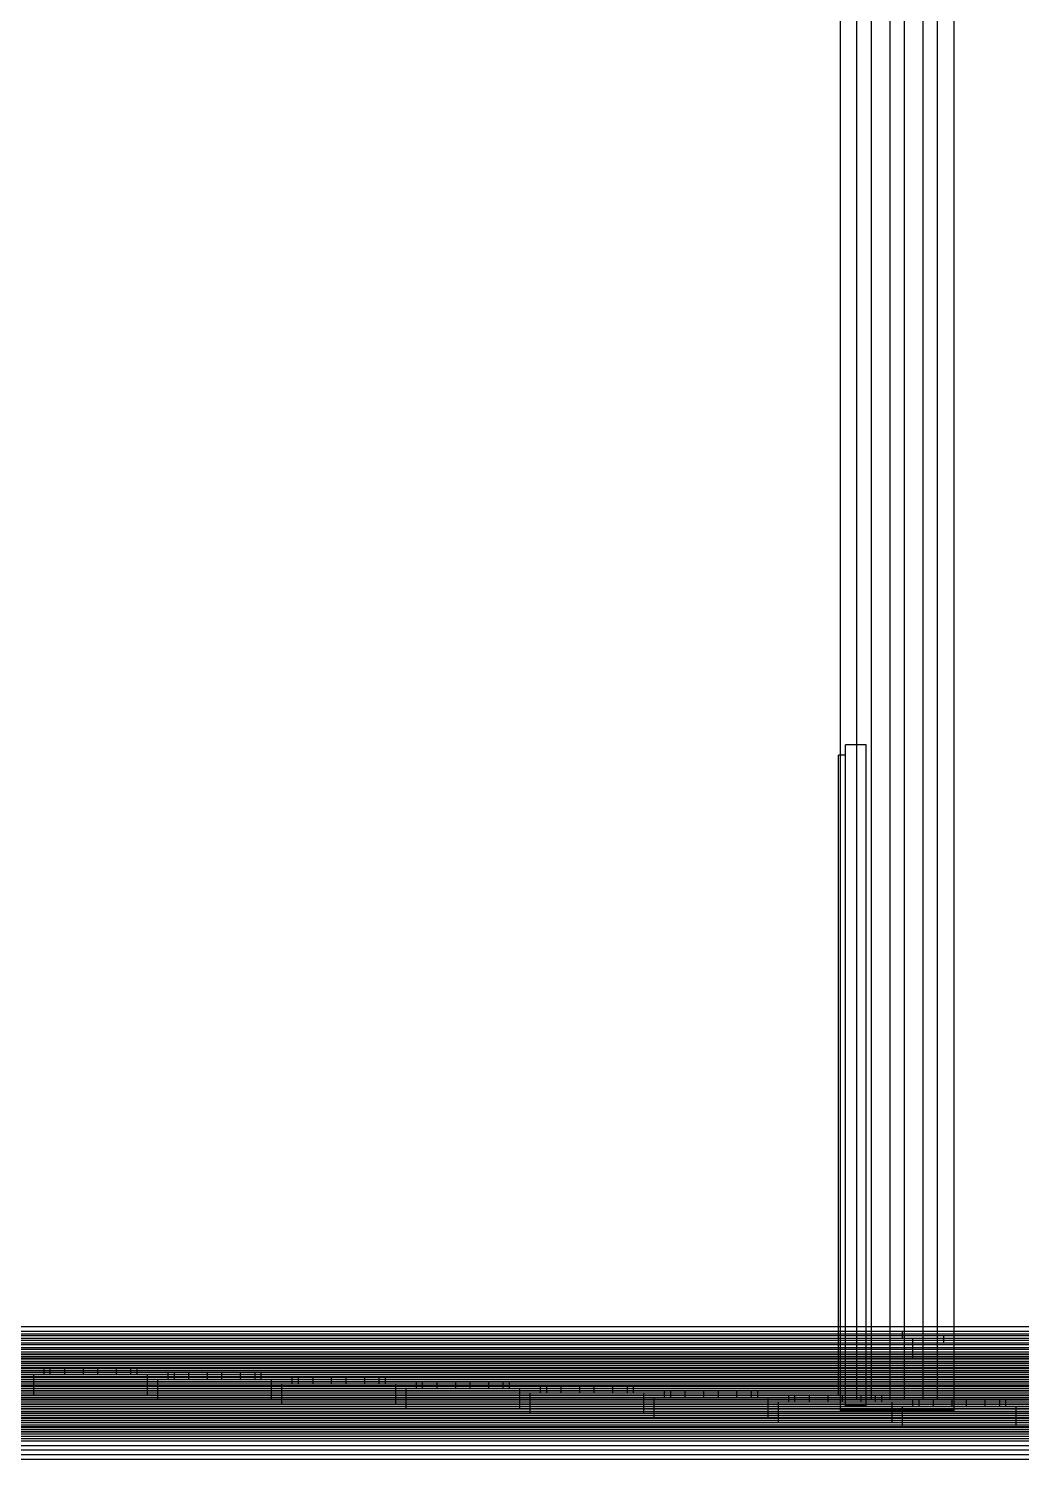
# Model space of a CAD drawing. Header units: millimetres. Extents: x -1225 to 566, y -985 to 617.
# Drawn here: x -703.7 to -655.7, y 5.2 to 74.4 of the extents above; entities that cross this region are included whole.
import ezdxf

# ---------------------------------------------------------------- set-up
doc = ezdxf.new("R2010")
doc.units = ezdxf.units.MM
doc.layers.add('HIDDEN', color=8, linetype='Continuous')
doc.layers.add('VISIBLE', color=7, linetype='Continuous')

msp = doc.modelspace()

# ---------------------------------------------------------------- linework, layer by layer
at = {"layer": 'HIDDEN'}
for points in [[(-664.43, 7.57), (-664.43, 287.75)], [(-658.93, 7.57), (-658.93, 287.75)], [(-663.63, 8.07), (-663.63, 287.25)], [(-662.93, 8.07), (-662.93, 287.25)], [(-662.03, 8.07), (-662.03, 287.25)], [(-661.33, 8.07), (-661.33, 287.25)], [(-660.43, 8.07), (-660.43, 287.25)], [(-659.73, 8.07), (-659.73, 287.25)], [(-663.18, 39.75), (-664.18, 39.75)], [(-664.18, 7.79), (-664.18, 39.75)], [(-663.18, 39.75), (-664.18, 39.75)], [(-664.18, 7.79), (-664.18, 39.75)], [(-663.18, 7.79), (-663.18, 39.75)], [(-663.18, 7.79), (-663.18, 39.75)], [(-664.18, 39.25), (-664.53, 39.25)], [(-664.53, 8.29), (-664.53, 39.25)], [(-664.18, 39.25), (-664.53, 39.25)], [(-664.53, 8.29), (-664.53, 39.25)], [(-664.18, 39.25), (-664.53, 39.25)], [(-664.53, 8.29), (-664.53, 39.25)], [(-664.18, 39.25), (-664.53, 39.25)], [(-664.53, 8.29), (-664.53, 39.25)], [(-664.18, 39.25), (-664.53, 39.25)], [(-664.53, 8.29), (-664.53, 39.25)], [(-664.18, 39.25), (-664.43, 39.25)], [(-664.18, 8.29), (-664.18, 39.25)], [(-664.18, 8.29), (-664.18, 39.25)], [(-664.18, 8.29), (-664.18, 39.25)], [(-664.18, 8.29), (-664.18, 39.25)], [(-664.18, 8.29), (-664.18, 39.25)], [(-664.18, 8.29), (-664.18, 39.25)], [(-607.43, 11.26), (-757.43, 11.26)], [(-607.43, 11.26), (-757.43, 11.26)], [(-594.93, 11.26), (-757.43, 11.26)], [(-607.93, 11.61), (-756.93, 11.61)], [(-607.93, 11.61), (-756.93, 11.61)], [(-607.93, 11.61), (-756.93, 11.61)], [(-607.93, 11.61), (-756.93, 11.61)], [(-607.93, 11.61), (-756.93, 11.61)], [(-607.93, 11.61), (-756.93, 11.61)], [(-595.43, 11.61), (-756.93, 11.61)], [(-595.43, 11.61), (-756.93, 11.61)], [(-595.43, 11.61), (-756.93, 11.61)], [(-595.43, 11.61), (-756.93, 11.61)], [(-595.43, 11.61), (-756.93, 11.61)], [(-607.93, 11.26), (-756.93, 11.26)], [(-607.93, 11.26), (-756.93, 11.26)], [(-607.93, 11.26), (-756.93, 11.26)], [(-607.93, 11.26), (-756.93, 11.26)], [(-607.93, 11.26), (-756.93, 11.26)], [(-607.93, 11.26), (-756.93, 11.26)], [(-595.43, 11.26), (-756.93, 11.26)], [(-595.43, 11.26), (-756.93, 11.26)], [(-595.43, 11.26), (-756.93, 11.26)], [(-595.43, 11.26), (-756.93, 11.26)], [(-595.43, 11.26), (-756.93, 11.26)], [(-595.43, 11.26), (-756.93, 11.26)], [(-607.93, 11.39), (-750.93, 11.39)], [(-607.93, 11.39), (-750.93, 11.39)], [(-607.93, 11.39), (-750.93, 11.39)], [(-607.93, 11.39), (-750.93, 11.39)], [(-607.93, 11.39), (-750.93, 11.39)], [(-607.93, 11.39), (-750.93, 11.39)], [(-661.43, 11.39), (-750.93, 11.39)], [(-661.43, 11.39), (-750.93, 11.39)], [(-661.43, 11.39), (-750.93, 11.39)], [(-661.43, 11.39), (-750.93, 11.39)], [(-661.43, 11.39), (-750.93, 11.39)], [(-661.43, 11.39), (-750.93, 11.39)], [(-607.93, 11.17), (-744.93, 11.17)], [(-607.93, 11.17), (-744.93, 11.17)], [(-607.93, 11.17), (-744.93, 11.17)], [(-607.93, 11.17), (-744.93, 11.17)], [(-607.93, 11.17), (-744.93, 11.17)], [(-607.93, 11.17), (-744.93, 11.17)], [(-659.43, 11.17), (-744.93, 11.17)], [(-659.43, 11.17), (-744.93, 11.17)], [(-659.43, 11.17), (-744.93, 11.17)], [(-659.43, 11.17), (-744.93, 11.17)], [(-659.43, 11.17), (-744.93, 11.17)], [(-659.43, 11.17), (-744.93, 11.17)], [(-664.53, 8.29), (-664.53, 11.61)], [(-664.43, 9.6), (-664.43, 11.61)], [(-663.63, 9.6), (-663.63, 11.61)], [(-662.93, 9.6), (-662.93, 11.61)], [(-662.03, 9.6), (-662.03, 11.61)], [(-661.43, 11.04), (-661.43, 11.39)], [(-661.43, 11.04), (-661.43, 11.39)], [(-661.43, 11.04), (-661.43, 11.39)], [(-661.43, 11.04), (-661.43, 11.39)], [(-661.43, 11.04), (-661.43, 11.39)], [(-661.43, 11.04), (-661.43, 11.39)], [(-661.33, 9.6), (-661.33, 11.61)], [(-660.43, 9.6), (-660.43, 11.61)], [(-659.73, 9.6), (-659.73, 11.61)], [(-659.43, 10.82), (-659.43, 11.17)], [(-659.43, 10.82), (-659.43, 11.17)], [(-659.43, 10.82), (-659.43, 11.17)], [(-659.43, 10.82), (-659.43, 11.17)], [(-659.43, 10.82), (-659.43, 11.17)], [(-659.43, 10.82), (-659.43, 11.17)], [(-658.93, 9.6), (-658.93, 11.61)], [(-607.43, 11.04), (-751.43, 11.04)], [(-607.43, 11.04), (-751.43, 11.04)], [(-660.93, 11.04), (-751.43, 11.04)], [(-660.93, 11.04), (-751.43, 11.04)], [(-607.93, 11.04), (-750.93, 11.04)], [(-607.93, 11.04), (-750.93, 11.04)], [(-607.93, 11.04), (-750.93, 11.04)], [(-607.93, 11.04), (-750.93, 11.04)], [(-607.93, 11.04), (-750.93, 11.04)], [(-607.93, 11.04), (-750.93, 11.04)], [(-661.43, 11.04), (-750.93, 11.04)], [(-661.43, 11.04), (-750.93, 11.04)], [(-661.43, 11.04), (-750.93, 11.04)], [(-661.43, 11.04), (-750.93, 11.04)], [(-661.43, 11.04), (-750.93, 11.04)], [(-661.43, 11.04), (-750.93, 11.04)], [(-607.43, 10.82), (-745.43, 10.82)], [(-607.43, 10.82), (-745.43, 10.82)], [(-658.93, 10.82), (-745.43, 10.82)], [(-658.93, 10.82), (-745.43, 10.82)], [(-607.93, 10.82), (-744.93, 10.82)], [(-607.93, 10.82), (-744.93, 10.82)], [(-607.93, 10.82), (-744.93, 10.82)], [(-607.93, 10.82), (-744.93, 10.82)], [(-607.93, 10.82), (-744.93, 10.82)], [(-607.93, 10.82), (-744.93, 10.82)], [(-659.43, 10.82), (-744.93, 10.82)], [(-659.43, 10.82), (-744.93, 10.82)], [(-659.43, 10.82), (-744.93, 10.82)], [(-659.43, 10.82), (-744.93, 10.82)], [(-659.43, 10.82), (-744.93, 10.82)], [(-659.43, 10.82), (-744.93, 10.82)], [(-607.43, 10.6), (-739.43, 10.6)], [(-607.43, 10.6), (-739.43, 10.6)], [(-594.93, 10.6), (-739.43, 10.6)], [(-607.93, 10.95), (-738.93, 10.95)], [(-607.93, 10.95), (-738.93, 10.95)], [(-607.93, 10.95), (-738.93, 10.95)], [(-607.93, 10.95), (-738.93, 10.95)], [(-607.93, 10.95), (-738.93, 10.95)], [(-607.93, 10.95), (-738.93, 10.95)], [(-595.43, 10.95), (-738.93, 10.95)], [(-595.43, 10.95), (-738.93, 10.95)], [(-595.43, 10.95), (-738.93, 10.95)], [(-595.43, 10.95), (-738.93, 10.95)], [(-595.43, 10.95), (-738.93, 10.95)], [(-607.93, 10.6), (-738.93, 10.6)], [(-607.93, 10.6), (-738.93, 10.6)], [(-607.93, 10.6), (-738.93, 10.6)], [(-607.93, 10.6), (-738.93, 10.6)], [(-607.93, 10.6), (-738.93, 10.6)], [(-607.93, 10.6), (-738.93, 10.6)], [(-595.43, 10.6), (-738.93, 10.6)], [(-595.43, 10.6), (-738.93, 10.6)], [(-595.43, 10.6), (-738.93, 10.6)], [(-595.43, 10.6), (-738.93, 10.6)], [(-595.43, 10.6), (-738.93, 10.6)], [(-595.43, 10.6), (-738.93, 10.6)], [(-607.43, 10.38), (-733.43, 10.38)], [(-607.43, 10.38), (-733.43, 10.38)], [(-607.93, 10.73), (-732.93, 10.73)], [(-607.93, 10.73), (-732.93, 10.73)], [(-607.93, 10.73), (-732.93, 10.73)], [(-607.93, 10.73), (-732.93, 10.73)], [(-607.93, 10.73), (-732.93, 10.73)], [(-607.93, 10.73), (-732.93, 10.73)], [(-607.93, 10.38), (-732.93, 10.38)], [(-607.93, 10.38), (-732.93, 10.38)], [(-607.93, 10.38), (-732.93, 10.38)], [(-607.93, 10.38), (-732.93, 10.38)], [(-607.93, 10.38), (-732.93, 10.38)], [(-607.93, 10.38), (-732.93, 10.38)], [(-607.93, 10.51), (-726.93, 10.51)], [(-607.93, 10.51), (-726.93, 10.51)], [(-607.93, 10.51), (-726.93, 10.51)], [(-607.93, 10.51), (-726.93, 10.51)], [(-607.93, 10.51), (-726.93, 10.51)], [(-607.93, 10.51), (-726.93, 10.51)], [(-660.93, 10.04), (-660.93, 11.04)], [(-660.93, 10.04), (-660.93, 11.04)], [(-658.93, 9.82), (-658.93, 10.82)], [(-658.93, 9.82), (-658.93, 10.82)], [(-607.43, 10.26), (-757.43, 10.26)], [(-607.43, 10.26), (-757.43, 10.26)], [(-594.93, 10.26), (-757.43, 10.26)], [(-607.43, 10.04), (-751.43, 10.04)], [(-660.93, 10.04), (-751.43, 10.04)], [(-660.93, 10.04), (-751.43, 10.04)], [(-607.43, 10.04), (-745.43, 10.04)], [(-607.43, 9.82), (-745.43, 9.82)], [(-607.43, 9.82), (-745.43, 9.82)], [(-658.93, 9.82), (-745.43, 9.82)], [(-594.93, 10.26), (-739.43, 10.26)], [(-658.93, 9.82), (-739.43, 9.82)], [(-607.43, 10.16), (-727.43, 10.16)], [(-607.43, 10.16), (-727.43, 10.16)], [(-607.93, 10.16), (-726.93, 10.16)], [(-607.93, 10.16), (-726.93, 10.16)], [(-607.93, 10.16), (-726.93, 10.16)], [(-607.93, 10.16), (-726.93, 10.16)], [(-607.93, 10.16), (-726.93, 10.16)], [(-607.93, 10.16), (-726.93, 10.16)], [(-607.43, 9.94), (-721.43, 9.94)], [(-607.43, 9.94), (-721.43, 9.94)], [(-607.93, 10.29), (-720.93, 10.29)], [(-607.93, 10.29), (-720.93, 10.29)], [(-607.93, 10.29), (-720.93, 10.29)], [(-607.93, 10.29), (-720.93, 10.29)], [(-607.93, 10.29), (-720.93, 10.29)], [(-607.93, 10.29), (-720.93, 10.29)], [(-607.93, 9.94), (-720.93, 9.94)], [(-607.93, 9.94), (-720.93, 9.94)], [(-607.93, 9.94), (-720.93, 9.94)], [(-607.93, 9.94), (-720.93, 9.94)], [(-607.93, 9.94), (-720.93, 9.94)], [(-607.93, 9.94), (-720.93, 9.94)], [(-607.43, 9.72), (-715.43, 9.72)], [(-607.43, 9.72), (-715.43, 9.72)], [(-607.93, 10.07), (-714.93, 10.07)], [(-607.93, 10.07), (-714.93, 10.07)], [(-607.93, 10.07), (-714.93, 10.07)], [(-607.93, 10.07), (-714.93, 10.07)], [(-607.93, 10.07), (-714.93, 10.07)], [(-607.93, 10.07), (-714.93, 10.07)], [(-607.93, 9.72), (-714.93, 9.72)], [(-607.93, 9.72), (-714.93, 9.72)], [(-607.93, 9.72), (-714.93, 9.72)], [(-607.93, 9.72), (-714.93, 9.72)], [(-607.93, 9.72), (-714.93, 9.72)], [(-607.93, 9.72), (-714.93, 9.72)], [(-607.93, 9.85), (-708.93, 9.85)], [(-607.93, 9.85), (-708.93, 9.85)], [(-607.93, 9.85), (-708.93, 9.85)], [(-607.93, 9.85), (-708.93, 9.85)], [(-607.93, 9.85), (-708.93, 9.85)], [(-607.93, 9.85), (-708.93, 9.85)], [(-691.93, 9.06), (-952.43, 9.06)], [(-692.43, 9.41), (-951.93, 9.41)], [(-692.43, 9.41), (-951.93, 9.41)], [(-692.43, 9.41), (-951.93, 9.41)], [(-692.43, 9.41), (-951.93, 9.41)], [(-692.43, 9.41), (-951.93, 9.41)], [(-692.43, 9.06), (-951.93, 9.06)], [(-692.43, 9.06), (-951.93, 9.06)], [(-692.43, 9.06), (-951.93, 9.06)], [(-692.43, 9.06), (-951.93, 9.06)], [(-692.43, 9.06), (-951.93, 9.06)], [(-692.43, 9.06), (-951.93, 9.06)], [(-686.43, 9.19), (-890.93, 9.19)], [(-686.43, 9.19), (-890.93, 9.19)], [(-686.43, 9.19), (-890.93, 9.19)], [(-686.43, 9.19), (-890.93, 9.19)], [(-692.43, 9.19), (-890.93, 9.19)], [(-686.43, 9.19), (-890.93, 9.19)], [(-697.93, 9.28), (-795.28, 9.28)], [(-697.93, 9.28), (-795.28, 9.28)], [(-698.43, 9.63), (-794.78, 9.63)], [(-698.43, 9.63), (-794.78, 9.63)], [(-698.43, 9.63), (-794.78, 9.63)], [(-698.43, 9.63), (-794.78, 9.63)], [(-698.43, 9.63), (-794.78, 9.63)], [(-698.43, 9.28), (-794.78, 9.28)], [(-698.43, 9.28), (-794.78, 9.28)], [(-698.43, 9.28), (-794.78, 9.28)], [(-698.43, 9.28), (-794.78, 9.28)], [(-698.43, 9.28), (-794.78, 9.28)], [(-698.43, 9.28), (-794.78, 9.28)], [(-698.43, 9.63), (-739.43, 9.63)], [(-607.43, 9.6), (-739.43, 9.6)], [(-607.43, 9.6), (-739.43, 9.6)], [(-594.93, 9.6), (-739.43, 9.6)], [(-692.43, 9.38), (-733.43, 9.38)], [(-607.43, 9.38), (-733.43, 9.38)], [(-686.43, 9.16), (-727.43, 9.16)], [(-607.43, 9.16), (-727.43, 9.16)], [(-607.43, 9.5), (-709.43, 9.5)], [(-607.43, 9.5), (-709.43, 9.5)], [(-607.93, 9.5), (-708.93, 9.5)], [(-607.93, 9.5), (-708.93, 9.5)], [(-607.93, 9.5), (-708.93, 9.5)], [(-607.93, 9.5), (-708.93, 9.5)], [(-607.93, 9.5), (-708.93, 9.5)], [(-607.93, 9.5), (-708.93, 9.5)], [(-607.43, 9.28), (-703.43, 9.28)], [(-703.43, 8.28), (-703.43, 9.28)], [(-607.43, 9.28), (-703.43, 9.28)], [(-703.43, 8.28), (-703.43, 9.28)], [(-697.93, 9.28), (-703.43, 9.28)], [(-703.43, 8.28), (-703.43, 9.28)], [(-697.93, 9.28), (-703.43, 9.28)], [(-703.43, 8.28), (-703.43, 9.28)], [(-607.93, 9.63), (-702.93, 9.63)], [(-702.93, 9.28), (-702.93, 9.63)], [(-607.93, 9.63), (-702.93, 9.63)], [(-702.93, 9.28), (-702.93, 9.63)], [(-607.93, 9.63), (-702.93, 9.63)], [(-702.93, 9.28), (-702.93, 9.63)], [(-607.93, 9.63), (-702.93, 9.63)], [(-702.93, 9.28), (-702.93, 9.63)], [(-607.93, 9.63), (-702.93, 9.63)], [(-702.93, 9.28), (-702.93, 9.63)], [(-607.93, 9.63), (-702.93, 9.63)], [(-702.93, 9.28), (-702.93, 9.63)], [(-607.93, 9.28), (-702.93, 9.28)], [(-607.93, 9.28), (-702.93, 9.28)], [(-607.93, 9.28), (-702.93, 9.28)], [(-607.93, 9.28), (-702.93, 9.28)], [(-607.93, 9.28), (-702.93, 9.28)], [(-607.93, 9.28), (-702.93, 9.28)], [(-701.93, 9.63), (-702.63, 9.63)], [(-702.63, 9.6), (-702.63, 9.63)], [(-701.93, 9.63), (-702.63, 9.63)], [(-702.63, 9.28), (-702.63, 9.63)], [(-702.63, 9.28), (-702.63, 9.41)], [(-701.93, 9.28), (-702.63, 9.28)], [(-701.93, 9.28), (-702.63, 9.28)], [(-701.93, 9.6), (-701.93, 9.63)], [(-701.93, 9.28), (-701.93, 9.63)], [(-701.93, 9.28), (-701.93, 9.41)], [(-700.33, 9.63), (-701.03, 9.63)], [(-701.03, 9.6), (-701.03, 9.63)], [(-700.33, 9.63), (-701.03, 9.63)], [(-701.03, 9.28), (-701.03, 9.63)], [(-701.03, 9.28), (-701.03, 9.41)], [(-700.33, 9.28), (-701.03, 9.28)], [(-700.33, 9.28), (-701.03, 9.28)], [(-700.33, 9.6), (-700.33, 9.63)], [(-700.33, 9.28), (-700.33, 9.63)], [(-700.33, 9.28), (-700.33, 9.41)], [(-698.73, 9.63), (-699.43, 9.63)], [(-699.43, 9.6), (-699.43, 9.63)], [(-698.73, 9.63), (-699.43, 9.63)], [(-699.43, 9.28), (-699.43, 9.63)], [(-699.43, 9.28), (-699.43, 9.41)], [(-698.73, 9.28), (-699.43, 9.28)], [(-698.73, 9.28), (-699.43, 9.28)], [(-698.73, 9.6), (-698.73, 9.63)], [(-698.73, 9.28), (-698.73, 9.63)], [(-698.73, 9.28), (-698.73, 9.41)], [(-698.43, 9.28), (-698.43, 9.63)], [(-698.43, 9.28), (-698.43, 9.63)], [(-698.43, 9.28), (-698.43, 9.63)], [(-698.43, 9.28), (-698.43, 9.63)], [(-698.43, 9.6), (-698.43, 9.63)], [(-698.43, 9.28), (-698.43, 9.63)], [(-698.43, 9.28), (-698.43, 9.41)], [(-697.93, 8.28), (-697.93, 9.28)], [(-697.93, 8.28), (-697.93, 9.28)], [(-697.93, 8.28), (-697.93, 9.28)], [(-697.93, 8.28), (-697.93, 9.28)], [(-607.43, 9.06), (-697.43, 9.06)], [(-697.43, 8.06), (-697.43, 9.06)], [(-607.43, 9.06), (-697.43, 9.06)], [(-697.43, 8.06), (-697.43, 9.06)], [(-691.93, 9.06), (-697.43, 9.06)], [(-697.43, 8.06), (-697.43, 9.06)], [(-607.93, 9.41), (-696.93, 9.41)], [(-696.93, 9.06), (-696.93, 9.41)], [(-607.93, 9.41), (-696.93, 9.41)], [(-696.93, 9.06), (-696.93, 9.41)], [(-607.93, 9.41), (-696.93, 9.41)], [(-696.93, 9.06), (-696.93, 9.41)], [(-607.93, 9.41), (-696.93, 9.41)], [(-696.93, 9.06), (-696.93, 9.41)], [(-607.93, 9.41), (-696.93, 9.41)], [(-696.93, 9.06), (-696.93, 9.41)], [(-607.93, 9.41), (-696.93, 9.41)], [(-696.93, 9.06), (-696.93, 9.41)], [(-607.93, 9.06), (-696.93, 9.06)], [(-607.93, 9.06), (-696.93, 9.06)], [(-607.93, 9.06), (-696.93, 9.06)], [(-607.93, 9.06), (-696.93, 9.06)], [(-607.93, 9.06), (-696.93, 9.06)], [(-607.93, 9.06), (-696.93, 9.06)], [(-695.93, 9.41), (-696.63, 9.41)], [(-696.63, 9.06), (-696.63, 9.41)], [(-695.93, 9.06), (-696.63, 9.06)], [(-695.93, 9.06), (-696.63, 9.06)], [(-695.93, 9.06), (-695.93, 9.41)], [(-694.33, 9.41), (-695.03, 9.41)], [(-695.03, 9.06), (-695.03, 9.41)], [(-694.33, 9.06), (-695.03, 9.06)], [(-694.33, 9.06), (-695.03, 9.06)], [(-694.33, 9.06), (-694.33, 9.41)], [(-692.73, 9.41), (-693.43, 9.41)], [(-693.43, 9.06), (-693.43, 9.41)], [(-692.73, 9.06), (-693.43, 9.06)], [(-692.73, 9.06), (-693.43, 9.06)], [(-692.73, 9.06), (-692.73, 9.41)], [(-692.43, 9.06), (-692.43, 9.41)], [(-692.43, 9.06), (-692.43, 9.41)], [(-692.43, 9.06), (-692.43, 9.41)], [(-692.43, 9.06), (-692.43, 9.41)], [(-692.43, 9.06), (-692.43, 9.41)], [(-691.93, 8.06), (-691.93, 9.06)], [(-691.93, 8.06), (-691.93, 9.06)], [(-607.93, 9.19), (-690.93, 9.19)], [(-690.93, 8.84), (-690.93, 9.19)], [(-607.93, 9.19), (-690.93, 9.19)], [(-690.93, 8.84), (-690.93, 9.19)], [(-607.93, 9.19), (-690.93, 9.19)], [(-690.93, 8.84), (-690.93, 9.19)], [(-607.93, 9.19), (-690.93, 9.19)], [(-690.93, 8.84), (-690.93, 9.19)], [(-607.93, 9.19), (-690.93, 9.19)], [(-690.93, 8.84), (-690.93, 9.19)], [(-607.93, 9.19), (-690.93, 9.19)], [(-690.93, 8.84), (-690.93, 9.19)], [(-689.93, 9.19), (-690.63, 9.19)], [(-690.63, 8.84), (-690.63, 9.19)], [(-689.93, 8.84), (-689.93, 9.19)], [(-688.33, 9.19), (-689.03, 9.19)], [(-689.03, 8.84), (-689.03, 9.19)], [(-688.33, 8.84), (-688.33, 9.19)], [(-686.73, 9.19), (-687.43, 9.19)], [(-687.43, 8.84), (-687.43, 9.19)], [(-686.73, 8.84), (-686.73, 9.19)], [(-686.43, 8.84), (-686.43, 9.19)], [(-686.43, 8.84), (-686.43, 9.19)], [(-686.43, 8.84), (-686.43, 9.19)], [(-686.43, 8.84), (-686.43, 9.19)], [(-686.43, 8.84), (-686.43, 9.19)], [(-658.93, 9.38), (-664.43, 9.38)], [(-658.93, 9.16), (-664.43, 9.16)], [(-668.43, 8.53), (-897.93, 8.53)], [(-668.43, 8.53), (-897.93, 8.53)], [(-668.43, 8.53), (-897.93, 8.53)], [(-668.43, 8.53), (-897.93, 8.53)], [(-674.43, 8.53), (-897.93, 8.53)], [(-668.43, 8.53), (-897.93, 8.53)], [(-685.93, 8.62), (-892.43, 8.62)], [(-679.93, 8.62), (-892.43, 8.62)], [(-680.43, 8.97), (-891.93, 8.97)], [(-680.43, 8.97), (-891.93, 8.97)], [(-680.43, 8.97), (-891.93, 8.97)], [(-680.43, 8.97), (-891.93, 8.97)], [(-686.43, 8.97), (-891.93, 8.97)], [(-680.43, 8.97), (-891.93, 8.97)], [(-680.43, 8.62), (-891.93, 8.62)], [(-680.43, 8.62), (-891.93, 8.62)], [(-680.43, 8.62), (-891.93, 8.62)], [(-680.43, 8.62), (-891.93, 8.62)], [(-680.43, 8.62), (-891.93, 8.62)], [(-680.43, 8.62), (-891.93, 8.62)], [(-691.93, 8.84), (-891.43, 8.84)], [(-685.93, 8.84), (-891.43, 8.84)], [(-679.93, 8.4), (-891.43, 8.4)], [(-673.93, 8.4), (-891.43, 8.4)], [(-686.43, 8.84), (-890.93, 8.84)], [(-686.43, 8.84), (-890.93, 8.84)], [(-686.43, 8.84), (-890.93, 8.84)], [(-686.43, 8.84), (-890.93, 8.84)], [(-686.43, 8.84), (-890.93, 8.84)], [(-686.43, 8.84), (-890.93, 8.84)], [(-674.43, 8.75), (-890.93, 8.75)], [(-674.43, 8.75), (-890.93, 8.75)], [(-674.43, 8.75), (-890.93, 8.75)], [(-674.43, 8.75), (-890.93, 8.75)], [(-680.43, 8.75), (-890.93, 8.75)], [(-674.43, 8.75), (-890.93, 8.75)], [(-674.43, 8.4), (-890.93, 8.4)], [(-674.43, 8.4), (-890.93, 8.4)], [(-674.43, 8.4), (-890.93, 8.4)], [(-674.43, 8.4), (-890.93, 8.4)], [(-674.43, 8.4), (-890.93, 8.4)], [(-674.43, 8.4), (-890.93, 8.4)], [(-662.43, 8.31), (-890.93, 8.31)], [(-662.43, 8.31), (-890.93, 8.31)], [(-662.43, 8.31), (-890.93, 8.31)], [(-662.43, 8.31), (-890.93, 8.31)], [(-668.43, 8.31), (-890.93, 8.31)], [(-662.43, 8.31), (-890.93, 8.31)], [(-680.43, 8.94), (-721.43, 8.94)], [(-607.43, 8.94), (-721.43, 8.94)], [(-674.43, 8.72), (-715.43, 8.72)], [(-607.43, 8.72), (-715.43, 8.72)], [(-668.43, 8.5), (-709.43, 8.5)], [(-607.43, 8.5), (-709.43, 8.5)], [(-607.43, 8.84), (-691.43, 8.84)], [(-691.43, 7.84), (-691.43, 8.84)], [(-607.43, 8.84), (-691.43, 8.84)], [(-691.43, 7.84), (-691.43, 8.84)], [(-685.93, 8.84), (-691.43, 8.84)], [(-691.43, 7.84), (-691.43, 8.84)], [(-607.93, 8.84), (-690.93, 8.84)], [(-607.93, 8.84), (-690.93, 8.84)], [(-607.93, 8.84), (-690.93, 8.84)], [(-607.93, 8.84), (-690.93, 8.84)], [(-607.93, 8.84), (-690.93, 8.84)], [(-607.93, 8.84), (-690.93, 8.84)], [(-689.93, 8.84), (-690.63, 8.84)], [(-689.93, 8.84), (-690.63, 8.84)], [(-688.33, 8.84), (-689.03, 8.84)], [(-688.33, 8.84), (-689.03, 8.84)], [(-686.73, 8.84), (-687.43, 8.84)], [(-686.73, 8.84), (-687.43, 8.84)], [(-685.93, 7.84), (-685.93, 8.84)], [(-685.93, 7.84), (-685.93, 8.84)], [(-607.43, 8.62), (-685.43, 8.62)], [(-685.43, 7.62), (-685.43, 8.62)], [(-607.43, 8.62), (-685.43, 8.62)], [(-685.43, 7.62), (-685.43, 8.62)], [(-679.93, 8.62), (-685.43, 8.62)], [(-685.43, 7.62), (-685.43, 8.62)], [(-607.93, 8.97), (-684.93, 8.97)], [(-684.93, 8.62), (-684.93, 8.97)], [(-607.93, 8.97), (-684.93, 8.97)], [(-684.93, 8.62), (-684.93, 8.97)], [(-607.93, 8.97), (-684.93, 8.97)], [(-684.93, 8.62), (-684.93, 8.97)], [(-607.93, 8.97), (-684.93, 8.97)], [(-684.93, 8.62), (-684.93, 8.97)], [(-607.93, 8.97), (-684.93, 8.97)], [(-684.93, 8.62), (-684.93, 8.97)], [(-607.93, 8.97), (-684.93, 8.97)], [(-684.93, 8.62), (-684.93, 8.97)], [(-607.93, 8.62), (-684.93, 8.62)], [(-607.93, 8.62), (-684.93, 8.62)], [(-607.93, 8.62), (-684.93, 8.62)], [(-607.93, 8.62), (-684.93, 8.62)], [(-607.93, 8.62), (-684.93, 8.62)], [(-607.93, 8.62), (-684.93, 8.62)], [(-683.93, 8.97), (-684.63, 8.97)], [(-684.63, 8.62), (-684.63, 8.97)], [(-683.93, 8.62), (-684.63, 8.62)], [(-683.93, 8.62), (-684.63, 8.62)], [(-683.93, 8.62), (-683.93, 8.97)], [(-682.33, 8.97), (-683.03, 8.97)], [(-683.03, 8.62), (-683.03, 8.97)], [(-682.33, 8.62), (-683.03, 8.62)], [(-682.33, 8.62), (-683.03, 8.62)], [(-682.33, 8.62), (-682.33, 8.97)], [(-680.73, 8.97), (-681.43, 8.97)], [(-681.43, 8.62), (-681.43, 8.97)], [(-680.73, 8.62), (-681.43, 8.62)], [(-680.73, 8.62), (-681.43, 8.62)], [(-680.73, 8.62), (-680.73, 8.97)], [(-680.43, 8.62), (-680.43, 8.97)], [(-680.43, 8.62), (-680.43, 8.97)], [(-680.43, 8.62), (-680.43, 8.97)], [(-680.43, 8.62), (-680.43, 8.97)], [(-680.43, 8.62), (-680.43, 8.97)], [(-679.93, 7.62), (-679.93, 8.62)], [(-679.93, 7.62), (-679.93, 8.62)], [(-607.43, 8.4), (-679.43, 8.4)], [(-679.43, 7.4), (-679.43, 8.4)], [(-607.43, 8.4), (-679.43, 8.4)], [(-679.43, 7.4), (-679.43, 8.4)], [(-673.93, 8.4), (-679.43, 8.4)], [(-679.43, 7.4), (-679.43, 8.4)], [(-607.93, 8.75), (-678.93, 8.75)], [(-678.93, 8.4), (-678.93, 8.75)], [(-607.93, 8.75), (-678.93, 8.75)], [(-678.93, 8.4), (-678.93, 8.75)], [(-607.93, 8.75), (-678.93, 8.75)], [(-678.93, 8.4), (-678.93, 8.75)], [(-607.93, 8.75), (-678.93, 8.75)], [(-678.93, 8.4), (-678.93, 8.75)], [(-607.93, 8.75), (-678.93, 8.75)], [(-678.93, 8.4), (-678.93, 8.75)], [(-607.93, 8.75), (-678.93, 8.75)], [(-678.93, 8.4), (-678.93, 8.75)], [(-607.93, 8.4), (-678.93, 8.4)], [(-607.93, 8.4), (-678.93, 8.4)], [(-607.93, 8.4), (-678.93, 8.4)], [(-607.93, 8.4), (-678.93, 8.4)], [(-607.93, 8.4), (-678.93, 8.4)], [(-607.93, 8.4), (-678.93, 8.4)], [(-677.93, 8.75), (-678.63, 8.75)], [(-678.63, 8.4), (-678.63, 8.75)], [(-677.93, 8.4), (-678.63, 8.4)], [(-677.93, 8.4), (-678.63, 8.4)], [(-677.93, 8.4), (-677.93, 8.75)], [(-676.33, 8.75), (-677.03, 8.75)], [(-677.03, 8.4), (-677.03, 8.75)], [(-676.33, 8.4), (-677.03, 8.4)], [(-676.33, 8.4), (-677.03, 8.4)], [(-676.33, 8.4), (-676.33, 8.75)], [(-674.73, 8.75), (-675.43, 8.75)], [(-675.43, 8.4), (-675.43, 8.75)], [(-674.73, 8.4), (-675.43, 8.4)], [(-674.73, 8.4), (-675.43, 8.4)], [(-674.73, 8.4), (-674.73, 8.75)], [(-674.43, 8.4), (-674.43, 8.75)], [(-674.43, 8.4), (-674.43, 8.75)], [(-674.43, 8.4), (-674.43, 8.75)], [(-674.43, 8.4), (-674.43, 8.75)], [(-674.43, 8.4), (-674.43, 8.75)], [(-673.93, 7.4), (-673.93, 8.4)], [(-673.93, 7.4), (-673.93, 8.4)], [(-607.93, 8.53), (-672.93, 8.53)], [(-672.93, 8.18), (-672.93, 8.53)], [(-607.93, 8.53), (-672.93, 8.53)], [(-672.93, 8.18), (-672.93, 8.53)], [(-607.93, 8.53), (-672.93, 8.53)], [(-672.93, 8.18), (-672.93, 8.53)], [(-607.93, 8.53), (-672.93, 8.53)], [(-672.93, 8.18), (-672.93, 8.53)], [(-607.93, 8.53), (-672.93, 8.53)], [(-672.93, 8.18), (-672.93, 8.53)], [(-607.93, 8.53), (-672.93, 8.53)], [(-672.93, 8.18), (-672.93, 8.53)], [(-671.93, 8.53), (-672.63, 8.53)], [(-672.63, 8.18), (-672.63, 8.53)], [(-671.93, 8.18), (-671.93, 8.53)], [(-670.33, 8.53), (-671.03, 8.53)], [(-671.03, 8.18), (-671.03, 8.53)], [(-670.33, 8.18), (-670.33, 8.53)], [(-668.73, 8.53), (-669.43, 8.53)], [(-669.43, 8.18), (-669.43, 8.53)], [(-668.73, 8.18), (-668.73, 8.53)], [(-668.43, 8.18), (-668.43, 8.53)], [(-668.43, 8.18), (-668.43, 8.53)], [(-668.43, 8.18), (-668.43, 8.53)], [(-668.43, 8.18), (-668.43, 8.53)], [(-668.43, 8.18), (-668.43, 8.53)], [(-607.93, 8.31), (-666.93, 8.31)], [(-666.93, 7.96), (-666.93, 8.31)], [(-607.93, 8.31), (-666.93, 8.31)], [(-666.93, 7.96), (-666.93, 8.31)], [(-607.93, 8.31), (-666.93, 8.31)], [(-666.93, 7.96), (-666.93, 8.31)], [(-607.93, 8.31), (-666.93, 8.31)], [(-666.93, 7.96), (-666.93, 8.31)], [(-607.93, 8.31), (-666.93, 8.31)], [(-666.93, 7.96), (-666.93, 8.31)], [(-607.93, 8.31), (-666.93, 8.31)], [(-666.93, 7.96), (-666.93, 8.31)], [(-665.93, 8.31), (-666.63, 8.31)], [(-666.63, 7.96), (-666.63, 8.31)], [(-665.93, 7.96), (-665.93, 8.31)], [(-664.33, 8.31), (-665.03, 8.31)], [(-665.03, 7.96), (-665.03, 8.31)], [(-658.93, 8.94), (-664.43, 8.94)], [(-658.93, 8.72), (-664.43, 8.72)], [(-658.93, 8.5), (-664.43, 8.5)], [(-664.33, 8.31), (-664.43, 8.31)], [(-662.43, 8.31), (-664.43, 8.31)], [(-664.33, 7.96), (-664.33, 8.31)], [(-664.33, 7.96), (-664.33, 8.31)], [(-662.73, 8.31), (-663.43, 8.31)], [(-663.43, 7.96), (-663.43, 8.31)], [(-662.73, 8.31), (-663.43, 8.31)], [(-663.43, 7.96), (-663.43, 8.31)], [(-662.73, 7.96), (-662.73, 8.31)], [(-662.73, 7.96), (-662.73, 8.31)], [(-662.43, 7.96), (-662.43, 8.31)], [(-662.43, 7.96), (-662.43, 8.31)], [(-662.43, 7.96), (-662.43, 8.31)], [(-662.43, 7.96), (-662.43, 8.31)], [(-662.43, 7.96), (-662.43, 8.31)], [(-662.43, 7.96), (-662.43, 8.31)], [(-691.93, 8.06), (-952.43, 8.06)], [(-673.93, 8.18), (-898.43, 8.18)], [(-667.93, 8.18), (-898.43, 8.18)], [(-668.43, 8.18), (-897.93, 8.18)], [(-668.43, 8.18), (-897.93, 8.18)], [(-668.43, 8.18), (-897.93, 8.18)], [(-668.43, 8.18), (-897.93, 8.18)], [(-668.43, 8.18), (-897.93, 8.18)], [(-668.43, 8.18), (-897.93, 8.18)], [(-679.93, 7.62), (-892.43, 7.62)], [(-667.93, 7.96), (-891.43, 7.96)], [(-661.93, 7.96), (-891.43, 7.96)], [(-685.93, 7.84), (-891.43, 7.84)], [(-658.93, 7.74), (-891.43, 7.74)], [(-655.93, 7.74), (-891.43, 7.74)], [(-656.43, 8.09), (-890.93, 8.09)], [(-656.43, 8.09), (-890.93, 8.09)], [(-656.43, 8.09), (-890.93, 8.09)], [(-656.43, 8.09), (-890.93, 8.09)], [(-658.93, 8.09), (-890.93, 8.09)], [(-656.43, 8.09), (-890.93, 8.09)], [(-662.43, 7.96), (-890.93, 7.96)], [(-662.43, 7.96), (-890.93, 7.96)], [(-662.43, 7.96), (-890.93, 7.96)], [(-662.43, 7.96), (-890.93, 7.96)], [(-662.43, 7.96), (-890.93, 7.96)], [(-662.43, 7.96), (-890.93, 7.96)], [(-656.43, 7.74), (-890.93, 7.74)], [(-656.43, 7.74), (-890.93, 7.74)], [(-656.43, 7.74), (-890.93, 7.74)], [(-656.43, 7.74), (-890.93, 7.74)], [(-656.43, 7.74), (-890.93, 7.74)], [(-656.43, 7.74), (-890.93, 7.74)], [(-644.43, 7.65), (-890.93, 7.65)], [(-644.43, 7.65), (-890.93, 7.65)], [(-644.43, 7.65), (-890.93, 7.65)], [(-644.43, 7.65), (-890.93, 7.65)], [(-644.43, 7.65), (-890.93, 7.65)], [(-644.43, 7.65), (-890.93, 7.65)], [(-650.43, 7.87), (-887.93, 7.87)], [(-650.43, 7.87), (-887.93, 7.87)], [(-650.43, 7.87), (-887.93, 7.87)], [(-650.43, 7.87), (-887.93, 7.87)], [(-650.43, 7.87), (-887.93, 7.87)], [(-650.43, 7.87), (-887.93, 7.87)], [(-697.93, 8.28), (-795.28, 8.28)], [(-697.93, 8.28), (-795.28, 8.28)], [(-658.93, 8.28), (-703.43, 8.28)], [(-607.43, 8.28), (-703.43, 8.28)], [(-697.93, 8.28), (-703.43, 8.28)], [(-697.93, 8.28), (-703.43, 8.28)], [(-656.43, 8.06), (-697.43, 8.06)], [(-607.43, 8.06), (-697.43, 8.06)], [(-691.93, 8.06), (-697.43, 8.06)], [(-656.43, 7.84), (-691.43, 7.84)], [(-607.43, 7.84), (-691.43, 7.84)], [(-685.93, 7.84), (-691.43, 7.84)], [(-655.93, 7.62), (-685.43, 7.62)], [(-607.43, 7.62), (-685.43, 7.62)], [(-679.93, 7.62), (-685.43, 7.62)], [(-607.43, 8.18), (-673.43, 8.18)], [(-673.43, 7.18), (-673.43, 8.18)], [(-607.43, 8.18), (-673.43, 8.18)], [(-673.43, 7.18), (-673.43, 8.18)], [(-667.93, 8.18), (-673.43, 8.18)], [(-673.43, 7.18), (-673.43, 8.18)], [(-607.93, 8.18), (-672.93, 8.18)], [(-607.93, 8.18), (-672.93, 8.18)], [(-607.93, 8.18), (-672.93, 8.18)], [(-607.93, 8.18), (-672.93, 8.18)], [(-607.93, 8.18), (-672.93, 8.18)], [(-607.93, 8.18), (-672.93, 8.18)], [(-671.93, 8.18), (-672.63, 8.18)], [(-671.93, 8.18), (-672.63, 8.18)], [(-670.33, 8.18), (-671.03, 8.18)], [(-670.33, 8.18), (-671.03, 8.18)], [(-668.73, 8.18), (-669.43, 8.18)], [(-668.73, 8.18), (-669.43, 8.18)], [(-667.93, 7.18), (-667.93, 8.18)], [(-667.93, 7.18), (-667.93, 8.18)], [(-607.43, 7.96), (-667.43, 7.96)], [(-667.43, 6.96), (-667.43, 7.96)], [(-607.43, 7.96), (-667.43, 7.96)], [(-667.43, 6.96), (-667.43, 7.96)], [(-661.93, 7.96), (-667.43, 7.96)], [(-667.43, 6.96), (-667.43, 7.96)], [(-607.93, 7.96), (-666.93, 7.96)], [(-607.93, 7.96), (-666.93, 7.96)], [(-607.93, 7.96), (-666.93, 7.96)], [(-607.93, 7.96), (-666.93, 7.96)], [(-607.93, 7.96), (-666.93, 7.96)], [(-607.93, 7.96), (-666.93, 7.96)], [(-665.93, 7.96), (-666.63, 7.96)], [(-665.93, 7.96), (-666.63, 7.96)], [(-664.33, 7.96), (-665.03, 7.96)], [(-664.33, 7.96), (-665.03, 7.96)], [(-664.18, 8.29), (-664.53, 8.29)], [(-664.18, 8.29), (-664.53, 8.29)], [(-664.18, 8.29), (-664.53, 8.29)], [(-664.18, 8.29), (-664.53, 8.29)], [(-664.18, 8.29), (-664.53, 8.29)], [(-664.18, 8.29), (-664.53, 8.29)], [(-661.93, 7.96), (-664.43, 7.96)], [(-661.93, 7.96), (-664.43, 7.96)], [(-663.18, 7.79), (-664.18, 7.79)], [(-663.18, 7.79), (-664.18, 7.79)], [(-662.93, 8.07), (-663.63, 8.07)], [(-662.73, 7.96), (-663.43, 7.96)], [(-662.73, 7.96), (-663.43, 7.96)], [(-661.33, 8.07), (-662.03, 8.07)], [(-661.93, 7.57), (-661.93, 7.96)], [(-661.93, 6.96), (-661.93, 7.96)], [(-661.93, 7.57), (-661.93, 7.96)], [(-661.93, 6.96), (-661.93, 7.96)], [(-607.43, 7.74), (-661.43, 7.74)], [(-661.43, 6.74), (-661.43, 7.74)], [(-607.43, 7.74), (-661.43, 7.74)], [(-661.43, 6.74), (-661.43, 7.74)], [(-658.93, 7.74), (-661.43, 7.74)], [(-661.43, 7.57), (-661.43, 7.74)], [(-655.93, 7.74), (-661.43, 7.74)], [(-661.43, 6.74), (-661.43, 7.74)], [(-607.93, 8.09), (-660.93, 8.09)], [(-660.93, 7.74), (-660.93, 8.09)], [(-607.93, 8.09), (-660.93, 8.09)], [(-660.93, 7.74), (-660.93, 8.09)], [(-607.93, 8.09), (-660.93, 8.09)], [(-660.93, 7.74), (-660.93, 8.09)], [(-607.93, 8.09), (-660.93, 8.09)], [(-660.93, 7.74), (-660.93, 8.09)], [(-607.93, 8.09), (-660.93, 8.09)], [(-660.93, 7.74), (-660.93, 8.09)], [(-607.93, 8.09), (-660.93, 8.09)], [(-660.93, 7.74), (-660.93, 8.09)], [(-607.93, 7.74), (-660.93, 7.74)], [(-607.93, 7.74), (-660.93, 7.74)], [(-607.93, 7.74), (-660.93, 7.74)], [(-607.93, 7.74), (-660.93, 7.74)], [(-607.93, 7.74), (-660.93, 7.74)], [(-607.93, 7.74), (-660.93, 7.74)], [(-659.93, 8.09), (-660.63, 8.09)], [(-660.63, 7.74), (-660.63, 8.09)], [(-659.93, 8.09), (-660.63, 8.09)], [(-660.63, 7.74), (-660.63, 8.09)], [(-659.93, 7.74), (-660.63, 7.74)], [(-659.93, 7.74), (-660.63, 7.74)], [(-659.73, 8.07), (-660.43, 8.07)], [(-659.93, 7.74), (-659.93, 8.09)], [(-659.93, 7.74), (-659.93, 8.09)], [(-658.93, 8.09), (-659.03, 8.09)], [(-659.03, 7.74), (-659.03, 8.09)], [(-658.33, 8.09), (-659.03, 8.09)], [(-659.03, 7.74), (-659.03, 8.09)], [(-658.33, 7.74), (-659.03, 7.74)], [(-658.33, 7.74), (-659.03, 7.74)], [(-658.33, 7.74), (-658.33, 8.09)], [(-656.73, 8.09), (-657.43, 8.09)], [(-657.43, 7.74), (-657.43, 8.09)], [(-656.73, 7.74), (-657.43, 7.74)], [(-656.73, 7.74), (-657.43, 7.74)], [(-656.73, 7.74), (-656.73, 8.09)], [(-656.43, 7.74), (-656.43, 8.09)], [(-656.43, 7.74), (-656.43, 8.09)], [(-656.43, 7.74), (-656.43, 8.09)], [(-656.43, 7.74), (-656.43, 8.09)], [(-656.43, 7.74), (-656.43, 8.09)], [(-655.93, 6.74), (-655.93, 7.74)], [(-655.93, 6.74), (-655.93, 7.74)], [(-667.93, 7.18), (-898.43, 7.18)], [(-637.93, 7.08), (-896.43, 7.08)], [(-638.43, 7.43), (-895.93, 7.43)], [(-638.43, 7.43), (-895.93, 7.43)], [(-638.43, 7.43), (-895.93, 7.43)], [(-638.43, 7.43), (-895.93, 7.43)], [(-638.43, 7.43), (-895.93, 7.43)], [(-638.43, 7.43), (-895.93, 7.43)], [(-638.43, 7.08), (-895.93, 7.08)], [(-638.43, 7.08), (-895.93, 7.08)], [(-638.43, 7.08), (-895.93, 7.08)], [(-638.43, 7.08), (-895.93, 7.08)], [(-638.43, 7.08), (-895.93, 7.08)], [(-638.43, 7.08), (-895.93, 7.08)], [(-673.93, 7.4), (-891.43, 7.4)], [(-655.93, 7.3), (-891.43, 7.3)], [(-643.93, 7.3), (-891.43, 7.3)], [(-637.93, 7.08), (-891.43, 7.08)], [(-661.93, 6.96), (-891.43, 6.96)], [(-644.43, 7.3), (-890.93, 7.3)], [(-644.43, 7.3), (-890.93, 7.3)], [(-644.43, 7.3), (-890.93, 7.3)], [(-644.43, 7.3), (-890.93, 7.3)], [(-644.43, 7.3), (-890.93, 7.3)], [(-644.43, 7.3), (-890.93, 7.3)], [(-632.43, 7.21), (-890.93, 7.21)], [(-632.43, 7.21), (-890.93, 7.21)], [(-632.43, 7.21), (-890.93, 7.21)], [(-632.43, 7.21), (-890.93, 7.21)], [(-632.43, 7.21), (-890.93, 7.21)], [(-632.43, 7.21), (-890.93, 7.21)], [(-649.93, 7.52), (-888.43, 7.52)], [(-649.93, 7.52), (-888.43, 7.52)], [(-650.43, 7.52), (-887.93, 7.52)], [(-650.43, 7.52), (-887.93, 7.52)], [(-650.43, 7.52), (-887.93, 7.52)], [(-650.43, 7.52), (-887.93, 7.52)], [(-650.43, 7.52), (-887.93, 7.52)], [(-650.43, 7.52), (-887.93, 7.52)], [(-626.43, 6.99), (-726.93, 6.99)], [(-626.43, 6.99), (-726.93, 6.99)], [(-626.43, 6.99), (-726.93, 6.99)], [(-626.43, 6.99), (-726.93, 6.99)], [(-626.43, 6.99), (-726.93, 6.99)], [(-626.43, 6.99), (-726.93, 6.99)], [(-644.43, 7.4), (-679.43, 7.4)], [(-607.43, 7.4), (-679.43, 7.4)], [(-673.93, 7.4), (-679.43, 7.4)], [(-643.93, 7.18), (-673.43, 7.18)], [(-607.43, 7.18), (-673.43, 7.18)], [(-667.93, 7.18), (-673.43, 7.18)], [(-643.93, 6.96), (-667.43, 6.96)], [(-607.43, 6.96), (-667.43, 6.96)], [(-661.93, 6.96), (-667.43, 6.96)], [(-658.93, 7.57), (-664.43, 7.57)], [(-631.93, 6.86), (-891.43, 6.86)], [(-631.93, 6.86), (-891.43, 6.86)], [(-655.93, 6.74), (-891.43, 6.74)], [(-643.93, 6.3), (-891.43, 6.3)], [(-632.43, 6.86), (-890.93, 6.86)], [(-632.43, 6.86), (-890.93, 6.86)], [(-632.43, 6.86), (-890.93, 6.86)], [(-632.43, 6.86), (-890.93, 6.86)], [(-632.43, 6.86), (-890.93, 6.86)], [(-632.43, 6.86), (-890.93, 6.86)], [(-649.93, 6.52), (-888.43, 6.52)], [(-649.93, 6.52), (-888.43, 6.52)], [(-619.93, 6.42), (-853.43, 6.42)], [(-619.93, 6.42), (-853.43, 6.42)], [(-620.43, 6.77), (-852.93, 6.77)], [(-620.43, 6.77), (-852.93, 6.77)], [(-620.43, 6.77), (-852.93, 6.77)], [(-620.43, 6.77), (-852.93, 6.77)], [(-620.43, 6.77), (-852.93, 6.77)], [(-620.43, 6.77), (-852.93, 6.77)], [(-620.43, 6.42), (-852.93, 6.42)], [(-620.43, 6.42), (-852.93, 6.42)], [(-620.43, 6.42), (-852.93, 6.42)], [(-620.43, 6.42), (-852.93, 6.42)], [(-620.43, 6.42), (-852.93, 6.42)], [(-620.43, 6.42), (-852.93, 6.42)], [(-614.43, 6.55), (-826.93, 6.55)], [(-614.43, 6.55), (-826.93, 6.55)], [(-614.43, 6.55), (-826.93, 6.55)], [(-614.43, 6.55), (-826.93, 6.55)], [(-614.43, 6.55), (-826.93, 6.55)], [(-614.43, 6.55), (-826.93, 6.55)], [(-625.93, 6.64), (-727.43, 6.64)], [(-625.93, 6.64), (-727.43, 6.64)], [(-626.43, 6.64), (-726.93, 6.64)], [(-626.43, 6.64), (-726.93, 6.64)], [(-626.43, 6.64), (-726.93, 6.64)], [(-626.43, 6.64), (-726.93, 6.64)], [(-626.43, 6.64), (-726.93, 6.64)], [(-626.43, 6.64), (-726.93, 6.64)], [(-643.93, 6.74), (-661.43, 6.74)], [(-607.43, 6.74), (-661.43, 6.74)], [(-655.93, 6.74), (-661.43, 6.74)], [(-637.93, 6.08), (-896.43, 6.08)], [(-631.93, 5.86), (-891.43, 5.86)], [(-613.93, 6.2), (-827.43, 6.2)], [(-613.93, 6.2), (-827.43, 6.2)], [(-614.43, 6.2), (-826.93, 6.2)], [(-614.43, 6.2), (-826.93, 6.2)], [(-614.43, 6.2), (-826.93, 6.2)], [(-614.43, 6.2), (-826.93, 6.2)], [(-614.43, 6.2), (-826.93, 6.2)], [(-614.43, 6.2), (-826.93, 6.2)], [(-625.93, 5.64), (-727.43, 5.64)], [(-619.93, 5.42), (-853.43, 5.42)], [(-613.93, 5.2), (-827.43, 5.2)]]:
    msp.add_lwpolyline(points, dxfattribs=at)
at = {"layer": 'VISIBLE'}
for points in [[(-664.43, 11.61), (-664.43, 287.75)], [(-658.93, 11.61), (-658.93, 287.75)], [(-663.63, 11.61), (-663.63, 287.25)], [(-662.93, 11.61), (-662.93, 287.25)], [(-662.03, 11.61), (-662.03, 287.25)], [(-661.33, 11.61), (-661.33, 287.25)], [(-660.43, 11.61), (-660.43, 287.25)], [(-659.73, 11.61), (-659.73, 287.25)], [(-664.43, 39.25), (-664.53, 39.25)], [(-664.53, 11.61), (-664.53, 39.25)], [(-598.53, 11.26), (-757.43, 11.26)], [(-598.53, 11.61), (-756.93, 11.61)], [(-594.93, 10.6), (-739.43, 10.6)], [(-598.18, 10.95), (-738.93, 10.95)], [(-691.93, 9.06), (-952.43, 9.06)], [(-692.43, 9.41), (-949.18, 9.41)], [(-594.93, 9.6), (-739.43, 9.6)], [(-702.63, 9.41), (-702.63, 9.6)], [(-701.93, 9.41), (-701.93, 9.6)], [(-701.03, 9.41), (-701.03, 9.6)], [(-700.33, 9.41), (-700.33, 9.6)], [(-699.43, 9.41), (-699.43, 9.6)], [(-698.73, 9.41), (-698.73, 9.6)], [(-698.43, 9.41), (-698.43, 9.6)], [(-691.93, 9.06), (-697.43, 9.06)], [(-697.43, 8.06), (-697.43, 9.06)], [(-695.93, 9.41), (-696.63, 9.41)], [(-696.63, 9.06), (-696.63, 9.41)], [(-695.93, 9.06), (-695.93, 9.41)], [(-694.33, 9.41), (-695.03, 9.41)], [(-695.03, 9.06), (-695.03, 9.41)], [(-694.33, 9.06), (-694.33, 9.41)], [(-692.73, 9.41), (-693.43, 9.41)], [(-693.43, 9.06), (-693.43, 9.41)], [(-692.73, 9.06), (-692.73, 9.41)], [(-692.43, 9.06), (-692.43, 9.41)], [(-664.43, 9.38), (-692.43, 9.38)], [(-686.43, 9.19), (-692.43, 9.19)], [(-691.93, 8.06), (-691.93, 9.06)], [(-691.93, 8.06), (-691.93, 9.06)], [(-689.93, 9.19), (-690.63, 9.19)], [(-690.63, 8.84), (-690.63, 9.19)], [(-689.93, 8.84), (-689.93, 9.19)], [(-688.33, 9.19), (-689.03, 9.19)], [(-689.03, 8.84), (-689.03, 9.19)], [(-688.33, 8.84), (-688.33, 9.19)], [(-686.73, 9.19), (-687.43, 9.19)], [(-687.43, 8.84), (-687.43, 9.19)], [(-686.73, 8.84), (-686.73, 9.19)], [(-686.43, 8.84), (-686.43, 9.19)], [(-664.43, 9.16), (-686.43, 9.16)], [(-664.43, 7.57), (-664.43, 9.6)], [(-663.63, 8.07), (-663.63, 9.6)], [(-662.93, 8.07), (-662.93, 9.6)], [(-662.03, 8.07), (-662.03, 9.6)], [(-661.33, 8.07), (-661.33, 9.6)], [(-660.43, 8.07), (-660.43, 9.6)], [(-659.73, 8.07), (-659.73, 9.6)], [(-658.93, 7.57), (-658.93, 9.6)], [(-612.93, 9.38), (-658.93, 9.38)], [(-612.93, 9.16), (-658.93, 9.16)], [(-685.93, 8.84), (-691.93, 8.84)], [(-685.93, 8.84), (-691.43, 8.84)], [(-691.43, 7.84), (-691.43, 8.84)], [(-680.43, 8.97), (-686.43, 8.97)], [(-685.93, 7.84), (-685.93, 8.84)], [(-685.93, 7.84), (-685.93, 8.84)], [(-679.93, 8.62), (-685.93, 8.62)], [(-679.93, 8.62), (-685.43, 8.62)], [(-685.43, 7.62), (-685.43, 8.62)], [(-683.93, 8.97), (-684.63, 8.97)], [(-684.63, 8.62), (-684.63, 8.97)], [(-683.93, 8.62), (-683.93, 8.97)], [(-682.33, 8.97), (-683.03, 8.97)], [(-683.03, 8.62), (-683.03, 8.97)], [(-682.33, 8.62), (-682.33, 8.97)], [(-680.73, 8.97), (-681.43, 8.97)], [(-681.43, 8.62), (-681.43, 8.97)], [(-680.73, 8.62), (-680.73, 8.97)], [(-680.43, 8.62), (-680.43, 8.97)], [(-664.43, 8.94), (-680.43, 8.94)], [(-674.43, 8.75), (-680.43, 8.75)], [(-679.93, 7.62), (-679.93, 8.62)], [(-679.93, 7.62), (-679.93, 8.62)], [(-673.93, 8.4), (-679.93, 8.4)], [(-673.93, 8.4), (-679.43, 8.4)], [(-679.43, 7.4), (-679.43, 8.4)], [(-677.93, 8.75), (-678.63, 8.75)], [(-678.63, 8.4), (-678.63, 8.75)], [(-677.93, 8.4), (-677.93, 8.75)], [(-676.33, 8.75), (-677.03, 8.75)], [(-677.03, 8.4), (-677.03, 8.75)], [(-676.33, 8.4), (-676.33, 8.75)], [(-674.73, 8.75), (-675.43, 8.75)], [(-675.43, 8.4), (-675.43, 8.75)], [(-674.73, 8.4), (-674.73, 8.75)], [(-674.43, 8.4), (-674.43, 8.75)], [(-664.43, 8.72), (-674.43, 8.72)], [(-668.43, 8.53), (-674.43, 8.53)], [(-673.93, 7.4), (-673.93, 8.4)], [(-673.93, 7.4), (-673.93, 8.4)], [(-671.93, 8.53), (-672.63, 8.53)], [(-672.63, 8.18), (-672.63, 8.53)], [(-671.93, 8.18), (-671.93, 8.53)], [(-670.33, 8.53), (-671.03, 8.53)], [(-671.03, 8.18), (-671.03, 8.53)], [(-670.33, 8.18), (-670.33, 8.53)], [(-668.73, 8.53), (-669.43, 8.53)], [(-669.43, 8.18), (-669.43, 8.53)], [(-668.73, 8.18), (-668.73, 8.53)], [(-668.43, 8.18), (-668.43, 8.53)], [(-664.43, 8.5), (-668.43, 8.5)], [(-664.43, 8.31), (-668.43, 8.31)], [(-665.93, 8.31), (-666.63, 8.31)], [(-666.63, 7.96), (-666.63, 8.31)], [(-665.93, 7.96), (-665.93, 8.31)], [(-664.43, 8.31), (-665.03, 8.31)], [(-665.03, 7.96), (-665.03, 8.31)], [(-612.93, 8.94), (-658.93, 8.94)], [(-612.93, 8.72), (-658.93, 8.72)], [(-612.93, 8.5), (-658.93, 8.5)], [(-691.93, 8.06), (-952.43, 8.06)], [(-685.93, 7.84), (-891.43, 7.84)], [(-679.93, 7.62), (-888.18, 7.62)], [(-691.93, 8.06), (-697.43, 8.06)], [(-685.93, 7.84), (-691.43, 7.84)], [(-679.93, 7.62), (-685.43, 7.62)], [(-667.93, 8.18), (-673.93, 8.18)], [(-667.93, 8.18), (-673.43, 8.18)], [(-673.43, 7.18), (-673.43, 8.18)], [(-667.93, 7.18), (-667.93, 8.18)], [(-667.93, 7.18), (-667.93, 8.18)], [(-664.43, 7.96), (-667.93, 7.96)], [(-664.43, 7.96), (-667.43, 7.96)], [(-667.43, 6.96), (-667.43, 7.96)], [(-662.93, 8.07), (-663.63, 8.07)], [(-661.33, 8.07), (-662.03, 8.07)], [(-659.73, 8.07), (-660.43, 8.07)], [(-612.93, 8.28), (-658.93, 8.28)], [(-658.33, 8.09), (-658.93, 8.09)], [(-656.43, 8.09), (-658.93, 8.09)], [(-655.93, 7.74), (-658.93, 7.74)], [(-655.93, 7.74), (-658.93, 7.74)], [(-658.33, 7.74), (-658.33, 8.09)], [(-656.73, 8.09), (-657.43, 8.09)], [(-657.43, 7.74), (-657.43, 8.09)], [(-656.73, 7.74), (-656.73, 8.09)], [(-656.43, 7.74), (-656.43, 8.09)], [(-612.93, 8.06), (-656.43, 8.06)], [(-612.93, 7.84), (-656.43, 7.84)], [(-655.93, 6.74), (-655.93, 7.74)], [(-655.93, 6.74), (-655.93, 7.74)], [(-612.93, 7.62), (-655.93, 7.62)], [(-673.93, 7.4), (-888.18, 7.4)], [(-667.93, 7.18), (-792.03, 7.18)], [(-661.93, 6.96), (-792.03, 6.96)], [(-673.93, 7.4), (-679.43, 7.4)], [(-667.93, 7.18), (-673.43, 7.18)], [(-661.93, 6.96), (-667.43, 6.96)], [(-658.93, 7.57), (-664.43, 7.57)], [(-661.93, 6.96), (-661.93, 7.57)], [(-661.93, 6.96), (-661.93, 7.57)], [(-661.43, 6.74), (-661.43, 7.57)], [(-643.93, 7.3), (-655.93, 7.3)], [(-655.93, 6.74), (-792.03, 6.74)], [(-643.93, 6.3), (-792.03, 6.3)], [(-655.93, 6.74), (-661.43, 6.74)], [(-637.43, 5.86), (-885.18, 5.86)], [(-637.93, 6.08), (-792.03, 6.08)], [(-631.43, 5.64), (-727.43, 5.64)], [(-625.43, 5.42), (-724.18, 5.42)], [(-619.43, 5.2), (-724.18, 5.2)]]:
    msp.add_lwpolyline(points, dxfattribs=at)

doc.saveas('drawing.dxf')
